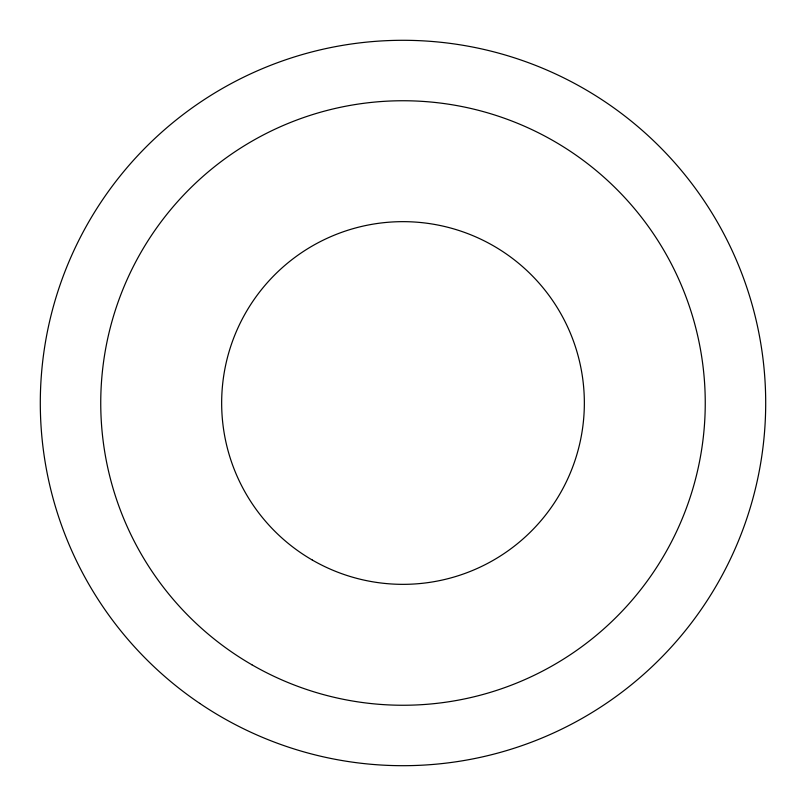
<?xml version="1.0" encoding="UTF-8"?>
<svg xmlns="http://www.w3.org/2000/svg" width="806" height="806" viewBox="0 0 806 806"><rect width="100%" height="100%" fill="white"/><g stroke="black" fill="none" stroke-linecap="round" stroke-linejoin="round"><path stroke-width="1.21" d="M251.875 664.759A302.25 302.25 0 0 0 705.25 403A302.25 302.25 0 0 0 251.875 141.241A302.25 302.25 0 0 0 251.875 664.759M199.707 703.366A362.7 362.7 0 0 0 764.773 428.873A362.7 362.7 0 0 0 244.52 76.751A362.7 362.7 0 0 0 199.707 703.366M312.325 560.049A181.35 181.35 0 0 0 584.35 403A181.35 181.35 0 0 0 312.325 245.951A181.35 181.35 0 0 0 312.325 560.049"/></g></svg>
